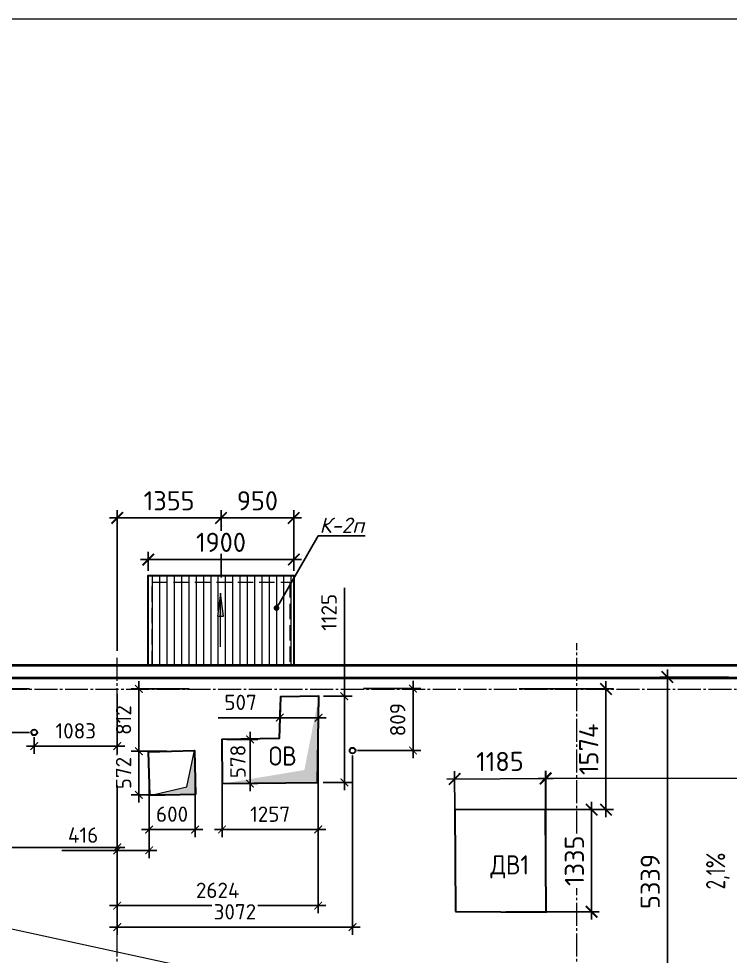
# Model space of a CAD drawing. Header units: millimetres. Extents: x -263990 to 193903, y -164417 to 240530.
# Drawn here: x -93672 to -84384, y -41519 to -29277 of the extents above; entities that cross this region are included whole.
import ezdxf
from ezdxf import colors
from ezdxf.entities.mleader import LeaderData, LeaderLine
from ezdxf.math import Vec2, Vec3

# ---------------------------------------------------------------- set-up
doc = ezdxf.new("R2010")
doc.units = ezdxf.units.MM
doc.header["$LTSCALE"] = 20
doc.linetypes.add('CENTER', pattern=[20, 15, -1.7, 1.6, -1.7])
doc.linetypes.add('DASHED', pattern=[7, 5, -2, 0])
doc.layers.get('0').update_dxf_attribs({"lineweight": 0})
doc.layers.get('Defpoints').update_dxf_attribs({"color": 4})
doc.layers.add('_4-3_ маркировка на кладочных планах АР', color=7, linetype='Continuous')
for name, color, linetype, lineweight in [('Козырьки контур', 7, 'DASHED', 18), ('Контур покрытие козырьков', 7, 'Continuous', 35), ('Линии1', 7, 'Continuous', 30), ('Оси', 7, 'CENTER', 9), ('Размеры', 7, 'Continuous', 9), ('Уклоны в точках', 7, 'Continuous', 9), ('ФЭ парапет', 7, 'Continuous', 18), ('Штриховка козырьки', 252, 'Continuous', 0)]:
    doc.layers.add(name, color=color, linetype=linetype, lineweight=lineweight)
doc.styles.add('GOST Common_2', font='gost-common.ttf', dxfattribs={"width": 0.9, "height": 250})
doc.styles.add('ISOCPEUR', font='isocpeur.ttf', dxfattribs={"width": 0.9, "height": 250})
doc.styles.add('PDF ISOCPEUR', font='isocpeur.ttf')
doc.styles.add('PDF ISOCPEUR Italic', font='isocpeui.ttf')
doc.dimstyles.new('СПДС размеры', dxfattribs={"dimscale": 100, "dimtxt": 2.5, "dimasz": 1.5, "dimexe": 1, "dimexo": 0.625, "dimgap": 1, "dimtad": 1, "dimdec": 0, "dimtxsty": 'PDF ISOCPEUR', "dimblk": 'ARCHTICK', "dimcen": 2.5, "dimdle": 1, "dimadec": 0, "dimazin": 2, "dimtfac": 0.75, "dimtdec": 0, "dimtmove": 1, "dimatfit": 3, "dimfxl": 1, "dimtfill": 1, "dimtolj": 1, "dimarcsym": 1})
doc.dimstyles.new('СПДС размеры 2мм', dxfattribs={"dimscale": 100, "dimtxt": 2, "dimasz": 1, "dimexe": 1, "dimexo": 0.625, "dimgap": 1, "dimtad": 1, "dimdec": 0, "dimtxsty": 'PDF ISOCPEUR', "dimblk": 'ARCHTICK', "dimcen": 2.5, "dimdle": 1, "dimadec": 0, "dimazin": 2, "dimtfac": 0.75, "dimtdec": 0, "dimtmove": 1, "dimatfit": 3, "dimfxl": 1, "dimtfill": 1, "dimtolj": 1, "dimarcsym": 1})

# ---------------------------------------------------------------- blocks, each defined once
blk = doc.blocks.new('*U537')
at = {"layer": 'ФЭ парапет'}
for p, q in [((30390, 0), (0, 0)), ((30390, -3), (0, -3)), ((30390, -15), (0, -15)), ((30390, -165), (0, -165)), ((30390, -177), (0, -177)), ((30390, -180), (0, -180))]:
    blk.add_line(p, q, dxfattribs=at)
blk = doc.blocks.new('_ArchTick')
at = {"color": 0, "linetype": 'ByBlock', "const_width": 0.15}
blk.add_lwpolyline([(-0.5, -0.5), (0.5, 0.5)], dxfattribs=at)
blk = doc.blocks.new('*D600')
at = {"layer": 'Defpoints', "color": 0, "transparency": 16777216}
for p in [(-85204, -37873), (-84339, -37873), (-84339, -43212)]:
    blk.add_point(p, dxfattribs=at)
at = {"layer": 'Размеры', "color": 0, "lineweight": -2, "transparency": 16777216}
for p, q in [((-85204, -43312), (-85204, -37773)), ((-84401, -37873), (-85304, -37873)), ((-84402, -43212), (-85304, -43212))]:
    blk.add_line(p, q, dxfattribs=at)
at = {"layer": 'Размеры', "color": 0, "lineweight": -2, "transparency": 16777216, "xscale": 150, "yscale": 150, "zscale": 150}
for p, rotation in [((-85204, -37873), 90), ((-85204, -43212), 270)]:
    blk.add_blockref('_ArchTick', p, dxfattribs=dict(at, rotation=rotation))
at = {"layer": 'Размеры', "color": 0, "transparency": 16777216, "insert": (-85429, -40543), "char_height": 250, "attachment_point": 5, "rotation": 90, "style": 'PDF ISOCPEUR', "bg_fill": 3, "box_fill_scale": 1.1, "bg_fill_color": 256, "bg_fill_true_color": 13158600, "bg_fill_transparency": 0}
blk.add_mtext('\\A1;5339', dxfattribs=at)
blk = doc.blocks.new('*D626')
at = {"layer": 'Defpoints', "color": 0, "transparency": 16777216}
for p in [(-86797, -39197), (-87975, -40267), (-86790, -40259)]:
    blk.add_point(p, dxfattribs=at)
at = {"layer": 'Размеры', "color": 0, "lineweight": -2, "transparency": 16777216}
for p, q in [((-87976, -40205), (-87983, -39104)), ((-86791, -40197), (-86798, -39097)), ((-88082, -39205), (-86697, -39196))]:
    blk.add_line(p, q, dxfattribs=at)
at = {"layer": 'Размеры', "color": 0, "lineweight": -2, "transparency": 16777216, "xscale": 150, "yscale": 150, "zscale": 150}
for p, rotation in [((-87982, -39204), 180.3755042801016), ((-86797, -39197), 0.3755042801015632)]:
    blk.add_blockref('_ArchTick', p, dxfattribs=dict(at, rotation=rotation))
at = {"layer": 'Размеры', "color": 0, "lineweight": 20, "transparency": 16777216, "insert": (-87391, -38976), "char_height": 250, "attachment_point": 5, "rotation": 0.3755, "style": 'PDF ISOCPEUR', "bg_fill": 3, "box_fill_scale": 1.1, "bg_fill_color": 256, "bg_fill_true_color": 13158600, "bg_fill_transparency": 0}
blk.add_mtext('\\A1;1185', dxfattribs=at)
blk = doc.blocks.new('*D627')
at = {"layer": 'Defpoints', "color": 0, "transparency": 16777216}
for p in [(-80389, -39186), (-86790, -40276), (-80387, -40266)]:
    blk.add_point(p, dxfattribs=at)
at = {"layer": 'Размеры', "color": 0, "lineweight": -2, "transparency": 16777216}
for p, q in [((-86790, -40213), (-86792, -39096)), ((-80387, -40203), (-80389, -39086)), ((-86892, -39196), (-80289, -39186))]:
    blk.add_line(p, q, dxfattribs=at)
at = {"layer": 'Размеры', "color": 0, "lineweight": -2, "transparency": 16777216, "xscale": 150, "yscale": 150, "zscale": 150}
for p, rotation in [((-86792, -39196), 180.0894794591849), ((-80389, -39186), 0.089479459184906)]:
    blk.add_blockref('_ArchTick', p, dxfattribs=dict(at, rotation=rotation))
at = {"layer": 'Размеры', "color": 0, "lineweight": 20, "transparency": 16777216, "insert": (-83069, -38965), "char_height": 250, "attachment_point": 5, "rotation": 0.0895, "style": 'PDF ISOCPEUR', "bg_fill": 3, "box_fill_scale": 1.1, "bg_fill_color": 256, "bg_fill_true_color": 13158600, "bg_fill_transparency": 0}
blk.add_mtext('\\A1;6403', dxfattribs=at)
blk = doc.blocks.new('*D628')
at = {"layer": 'Defpoints', "color": 0, "transparency": 16777216}
for p in [(-87388, -39604), (-87377, -40939), (-86194, -40939)]:
    blk.add_point(p, dxfattribs=at)
at = {"layer": 'Размеры', "color": 0, "lineweight": -2, "transparency": 16777216}
for p, q in [((-86194, -39504), (-86194, -41039)), ((-87325, -39604), (-86094, -39604)), ((-87315, -40939), (-86094, -40939))]:
    blk.add_line(p, q, dxfattribs=at)
at = {"layer": 'Размеры', "color": 0, "lineweight": -2, "transparency": 16777216, "xscale": 150, "yscale": 150, "zscale": 150}
for p, rotation in [((-86194, -39604), 90), ((-86194, -40939), 270)]:
    blk.add_blockref('_ArchTick', p, dxfattribs=dict(at, rotation=rotation))
at = {"layer": 'Размеры', "color": 0, "transparency": 16777216, "insert": (-86419, -40272), "char_height": 250, "attachment_point": 5, "rotation": 90, "style": 'PDF ISOCPEUR', "bg_fill": 3, "box_fill_scale": 1.1, "bg_fill_color": 256, "bg_fill_true_color": 13158600, "bg_fill_transparency": 0}
blk.add_mtext('\\A1;1335', dxfattribs=at)
blk = doc.blocks.new('*D629')
at = {"layer": 'Defpoints', "color": 0, "transparency": 16777216}
for p in [(-87201, -38029), (-86007, -38029), (-87388, -39604)]:
    blk.add_point(p, dxfattribs=at)
at = {"layer": 'Размеры', "color": 0, "lineweight": -2, "transparency": 16777216}
for p, q in [((-86007, -39704), (-86007, -37929)), ((-87139, -38029), (-85907, -38029)), ((-87325, -39604), (-85907, -39604))]:
    blk.add_line(p, q, dxfattribs=at)
at = {"layer": 'Размеры', "color": 0, "lineweight": -2, "transparency": 16777216, "xscale": 150, "yscale": 150, "zscale": 150}
for p, rotation in [((-86007, -38029), 90), ((-86007, -39604), 270)]:
    blk.add_blockref('_ArchTick', p, dxfattribs=dict(at, rotation=rotation))
at = {"layer": 'Размеры', "color": 0, "transparency": 16777216, "insert": (-86232, -38817), "char_height": 250, "attachment_point": 5, "rotation": 90, "style": 'PDF ISOCPEUR', "bg_fill": 3, "box_fill_scale": 1.1, "bg_fill_color": 256, "bg_fill_true_color": 13158600, "bg_fill_transparency": 0}
blk.add_mtext('\\A1;1574', dxfattribs=at)
blk = doc.blocks.new('*D630')
at = {"layer": 'Defpoints', "color": 0, "transparency": 16777216}
for p in [(-91678, -38841), (-92104, -39413), (-91663, -39413)]:
    blk.add_point(p, dxfattribs=at)
at = {"layer": 'Размеры', "color": 0, "lineweight": -2, "transparency": 16777216}
for p, q in [((-92104, -38741), (-92104, -39513)), ((-91741, -38841), (-92204, -38841)), ((-91726, -39413), (-92204, -39413))]:
    blk.add_line(p, q, dxfattribs=at)
at = {"layer": 'Размеры', "color": 0, "transparency": 16777216, "insert": (-92304, -39127), "char_height": 200, "attachment_point": 5, "rotation": 90, "style": 'PDF ISOCPEUR', "bg_fill": 3, "box_fill_scale": 1.1, "bg_fill_color": 256, "bg_fill_true_color": 13158600, "bg_fill_transparency": 0}
blk.add_mtext('\\A1;572', dxfattribs=at)
at = {"layer": 'Размеры', "color": 0, "lineweight": -2, "transparency": 16777216, "xscale": 100, "yscale": 100, "zscale": 100}
for p, rotation in [((-92104, -38841), 90), ((-92104, -39413), 270)]:
    blk.add_blockref('_ArchTick', p, dxfattribs=dict(at, rotation=rotation))
blk = doc.blocks.new('*D631')
at = {"layer": 'Defpoints', "color": 0, "transparency": 16777216}
for p in [(-91971, -39135), (-91371, -39120), (-91371, -39864)]:
    blk.add_point(p, dxfattribs=at)
at = {"layer": 'Размеры', "color": 0, "lineweight": -2, "transparency": 16777216}
for p, q in [((-91971, -39198), (-91971, -39964)), ((-91371, -39183), (-91371, -39964)), ((-92071, -39864), (-91271, -39864))]:
    blk.add_line(p, q, dxfattribs=at)
at = {"layer": 'Размеры', "color": 0, "lineweight": -2, "transparency": 16777216, "xscale": 100, "yscale": 100, "zscale": 100, "rotation": 180}
blk.add_blockref('_ArchTick', (-91971, -39864), dxfattribs=at)
at = {"layer": 'Размеры', "color": 0, "lineweight": -2, "transparency": 16777216, "xscale": 100, "yscale": 100, "zscale": 100}
blk.add_blockref('_ArchTick', (-91371, -39864), dxfattribs=at)
at = {"layer": 'Размеры', "color": 0, "transparency": 16777216, "insert": (-91671, -39664), "char_height": 200, "attachment_point": 5, "style": 'PDF ISOCPEUR', "bg_fill": 3, "box_fill_scale": 1.1, "bg_fill_color": 256, "bg_fill_true_color": 13158600, "bg_fill_transparency": 0}
blk.add_mtext('\\A1;600', dxfattribs=at)
blk = doc.blocks.new('*D632')
at = {"layer": 'Defpoints', "color": 0, "transparency": 16777216}
for p in [(-91971, -39135), (-92387, -39408), (-92387, -40137)]:
    blk.add_point(p, dxfattribs=at)
at = {"layer": 'Размеры', "color": 0, "lineweight": -2, "transparency": 16777216}
for p, q in [((-91971, -39198), (-91971, -40237)), ((-92387, -39471), (-92387, -40237)), ((-93112, -40137), (-92387, -40137)), ((-91871, -40137), (-92487, -40137))]:
    blk.add_line(p, q, dxfattribs=at)
at = {"layer": 'Размеры', "color": 0, "lineweight": -2, "transparency": 16777216, "xscale": 100, "yscale": 100, "zscale": 100, "rotation": 180}
blk.add_blockref('_ArchTick', (-92387, -40137), dxfattribs=at)
at = {"layer": 'Размеры', "color": 0, "lineweight": -2, "transparency": 16777216, "xscale": 100, "yscale": 100, "zscale": 100}
blk.add_blockref('_ArchTick', (-91971, -40137), dxfattribs=at)
at = {"layer": 'Размеры', "color": 0, "transparency": 16777216, "insert": (-92832, -39937), "char_height": 200, "attachment_point": 5, "style": 'PDF ISOCPEUR', "bg_fill": 3, "box_fill_scale": 1.1, "bg_fill_color": 256, "bg_fill_true_color": 13158600, "bg_fill_transparency": 0}
blk.add_mtext('\\A1;416', dxfattribs=at)
blk = doc.blocks.new('*D633')
at = {"layer": 'Defpoints', "color": 0, "transparency": 16777216}
for p in [(-92104, -38029), (-91384, -38029), (-91678, -38841)]:
    blk.add_point(p, dxfattribs=at)
at = {"layer": 'Размеры', "color": 0, "lineweight": -2, "transparency": 16777216}
for p, q in [((-92104, -38941), (-92104, -37929)), ((-91446, -38029), (-92204, -38029)), ((-91741, -38841), (-92204, -38841))]:
    blk.add_line(p, q, dxfattribs=at)
at = {"layer": 'Размеры', "color": 0, "lineweight": -2, "transparency": 16777216, "xscale": 100, "yscale": 100, "zscale": 100}
for p, rotation in [((-92104, -38029), 90), ((-92104, -38841), 270)]:
    blk.add_blockref('_ArchTick', p, dxfattribs=dict(at, rotation=rotation))
at = {"layer": 'Размеры', "color": 0, "transparency": 16777216, "insert": (-92304, -38435), "char_height": 200, "attachment_point": 5, "rotation": 90, "style": 'PDF ISOCPEUR', "bg_fill": 3, "box_fill_scale": 1.1, "bg_fill_color": 256, "bg_fill_true_color": 13158600, "bg_fill_transparency": 0}
blk.add_mtext('\\A1;812', dxfattribs=at)
blk = doc.blocks.new('*D634')
at = {"layer": 'Defpoints', "color": 0, "transparency": 16777216}
for p in [(-91019, -38687), (-89763, -38687), (-89763, -39864)]:
    blk.add_point(p, dxfattribs=at)
at = {"layer": 'Размеры', "color": 0, "lineweight": -2, "transparency": 16777216}
for p, q in [((-91019, -38750), (-91019, -39964)), ((-89763, -38750), (-89763, -39964)), ((-91119, -39864), (-89663, -39864))]:
    blk.add_line(p, q, dxfattribs=at)
at = {"layer": 'Размеры', "color": 0, "lineweight": -2, "transparency": 16777216, "xscale": 100, "yscale": 100, "zscale": 100, "rotation": 180}
blk.add_blockref('_ArchTick', (-91019, -39864), dxfattribs=at)
at = {"layer": 'Размеры', "color": 0, "lineweight": -2, "transparency": 16777216, "xscale": 100, "yscale": 100, "zscale": 100}
blk.add_blockref('_ArchTick', (-89763, -39864), dxfattribs=at)
at = {"layer": 'Размеры', "color": 0, "transparency": 16777216, "insert": (-90391, -39664), "char_height": 200, "attachment_point": 5, "style": 'PDF ISOCPEUR', "bg_fill": 3, "box_fill_scale": 1.1, "bg_fill_color": 256, "bg_fill_true_color": 13158600, "bg_fill_transparency": 0}
blk.add_mtext('\\A1;1257', dxfattribs=at)
blk = doc.blocks.new('*D635')
at = {"layer": 'Defpoints', "color": 0, "transparency": 16777216}
for p in [(-91017, -38687), (-91015, -39265)]:
    blk.add_point(p, dxfattribs=at)
at = {"layer": 'Размеры', "color": 0, "lineweight": -2, "transparency": 16777216}
for p, q in [((-90653, -38587), (-90653, -39365)), ((-90955, -38687), (-90553, -38687)), ((-90953, -39265), (-90553, -39265))]:
    blk.add_line(p, q, dxfattribs=at)
at = {"layer": 'Размеры', "color": 0, "transparency": 16777216, "insert": (-90811, -38976), "char_height": 200, "attachment_point": 5, "rotation": 90, "style": 'PDF ISOCPEUR', "bg_fill": 3, "box_fill_scale": 1.1, "bg_fill_color": 256, "bg_fill_true_color": 13158600, "bg_fill_transparency": 0}
blk.add_mtext('\\A1;578', dxfattribs=at)
at = {"layer": 'Defpoints', "color": 0, "transparency": 16777216}
blk.add_point((-90653, -39265), dxfattribs=at)
at = {"layer": 'Размеры', "color": 0, "lineweight": -2, "transparency": 16777216, "xscale": 100, "yscale": 100, "zscale": 100}
for p, rotation in [((-90653, -38687), 90), ((-90653, -39265), 270)]:
    blk.add_blockref('_ArchTick', p, dxfattribs=dict(at, rotation=rotation))
blk = doc.blocks.new('*D636')
at = {"layer": 'Defpoints', "color": 0, "transparency": 16777216}
for p in [(-90265, -38404), (-89758, -38404), (-89758, -38404)]:
    blk.add_point(p, dxfattribs=at)
at = {"layer": 'Размеры', "color": 0, "lineweight": -2, "transparency": 16777216}
for p, q in [((-90265, -38342), (-90265, -38304)), ((-89758, -38342), (-89758, -38304)), ((-91067, -38404), (-90265, -38404)), ((-90365, -38404), (-89658, -38404))]:
    blk.add_line(p, q, dxfattribs=at)
at = {"layer": 'Размеры', "color": 0, "lineweight": -2, "transparency": 16777216, "xscale": 100, "yscale": 100, "zscale": 100, "rotation": 180}
blk.add_blockref('_ArchTick', (-90265, -38404), dxfattribs=at)
at = {"layer": 'Размеры', "color": 0, "lineweight": -2, "transparency": 16777216, "xscale": 100, "yscale": 100, "zscale": 100}
blk.add_blockref('_ArchTick', (-89758, -38404), dxfattribs=at)
at = {"layer": 'Размеры', "color": 0, "transparency": 16777216, "insert": (-90777, -38204), "char_height": 200, "attachment_point": 5, "style": 'PDF ISOCPEUR', "bg_fill": 3, "box_fill_scale": 1.1, "bg_fill_color": 256, "bg_fill_true_color": 13158600, "bg_fill_transparency": 0}
blk.add_mtext('\\A1;507', dxfattribs=at)
blk = doc.blocks.new('*D637')
at = {"layer": 'Defpoints', "color": 0, "transparency": 16777216}
for p in [(-89763, -38687), (-92387, -39543), (-92387, -40858)]:
    blk.add_point(p, dxfattribs=at)
at = {"layer": 'Размеры', "color": 0, "lineweight": -2, "transparency": 16777216}
for p, q in [((-89763, -38750), (-89763, -40958)), ((-92387, -39605), (-92387, -40958)), ((-89663, -40858), (-92487, -40858))]:
    blk.add_line(p, q, dxfattribs=at)
at = {"layer": 'Размеры', "color": 0, "lineweight": -2, "transparency": 16777216, "xscale": 100, "yscale": 100, "zscale": 100, "rotation": 180}
blk.add_blockref('_ArchTick', (-92387, -40858), dxfattribs=at)
at = {"layer": 'Размеры', "color": 0, "lineweight": -2, "transparency": 16777216, "xscale": 100, "yscale": 100, "zscale": 100}
blk.add_blockref('_ArchTick', (-89763, -40858), dxfattribs=at)
at = {"layer": 'Размеры', "color": 0, "transparency": 16777216, "insert": (-91075, -40658), "char_height": 200, "attachment_point": 5, "style": 'PDF ISOCPEUR', "bg_fill": 3, "box_fill_scale": 1.1, "bg_fill_color": 256, "bg_fill_true_color": 13158600, "bg_fill_transparency": 0}
blk.add_mtext('\\A1;2624', dxfattribs=at)
blk = doc.blocks.new('*D638')
at = {"layer": 'Defpoints', "color": 0, "transparency": 16777216}
for p in [(-89758, -38124), (-89422, -38124), (-89763, -39250)]:
    blk.add_point(p, dxfattribs=at)
at = {"layer": 'Размеры', "color": 0, "lineweight": -2, "transparency": 16777216}
for p, q in [((-89422, -36708), (-89422, -38124)), ((-89422, -39350), (-89422, -38024)), ((-89696, -38124), (-89322, -38124)), ((-89700, -39250), (-89322, -39250))]:
    blk.add_line(p, q, dxfattribs=at)
at = {"layer": 'Размеры', "color": 0, "lineweight": -2, "transparency": 16777216, "xscale": 100, "yscale": 100, "zscale": 100}
for p, rotation in [((-89422, -38124), 90), ((-89422, -39250), 270)]:
    blk.add_blockref('_ArchTick', p, dxfattribs=dict(at, rotation=rotation))
at = {"layer": 'Размеры', "color": 0, "transparency": 16777216, "insert": (-89622, -37028), "char_height": 200, "attachment_point": 5, "rotation": 90, "style": 'PDF ISOCPEUR', "bg_fill": 3, "box_fill_scale": 1.1, "bg_fill_color": 256, "bg_fill_true_color": 13158600, "bg_fill_transparency": 0}
blk.add_mtext('\\A1;1125', dxfattribs=at)
blk = doc.blocks.new('*D639')
at = {"layer": 'Defpoints', "color": 0, "transparency": 16777216}
for p in [(-89315, -38833), (-92387, -40564), (-89315, -41139)]:
    blk.add_point(p, dxfattribs=at)
at = {"layer": 'Размеры', "color": 0, "lineweight": -2, "transparency": 16777216}
for p, q in [((-89315, -38896), (-89315, -41239)), ((-92387, -40627), (-92387, -41239)), ((-92487, -41139), (-89215, -41139))]:
    blk.add_line(p, q, dxfattribs=at)
at = {"layer": 'Размеры', "color": 0, "lineweight": -2, "transparency": 16777216, "xscale": 100, "yscale": 100, "zscale": 100, "rotation": 180}
blk.add_blockref('_ArchTick', (-92387, -41139), dxfattribs=at)
at = {"layer": 'Размеры', "color": 0, "lineweight": -2, "transparency": 16777216, "xscale": 100, "yscale": 100, "zscale": 100}
blk.add_blockref('_ArchTick', (-89315, -41139), dxfattribs=at)
at = {"layer": 'Размеры', "color": 0, "transparency": 16777216, "insert": (-90851, -40939), "char_height": 200, "attachment_point": 5, "style": 'PDF ISOCPEUR', "bg_fill": 3, "box_fill_scale": 1.1, "bg_fill_color": 256, "bg_fill_true_color": 13158600, "bg_fill_transparency": 0}
blk.add_mtext('\\A1;3072', dxfattribs=at)
blk = doc.blocks.new('*D640')
at = {"layer": 'Defpoints', "color": 0, "transparency": 16777216}
for p in [(-89233, -38024), (-89315, -38833), (-88525, -38833)]:
    blk.add_point(p, dxfattribs=at)
at = {"layer": 'Размеры', "color": 0, "lineweight": -2, "transparency": 16777216}
for p, q in [((-88525, -37924), (-88525, -38933)), ((-89170, -38024), (-88425, -38024)), ((-89252, -38833), (-88425, -38833))]:
    blk.add_line(p, q, dxfattribs=at)
at = {"layer": 'Размеры', "color": 0, "lineweight": -2, "transparency": 16777216, "xscale": 100, "yscale": 100, "zscale": 100}
for p, rotation in [((-88525, -38024), 90), ((-88525, -38833), 270)]:
    blk.add_blockref('_ArchTick', p, dxfattribs=dict(at, rotation=rotation))
at = {"layer": 'Размеры', "color": 0, "transparency": 16777216, "insert": (-88725, -38429), "char_height": 200, "attachment_point": 5, "rotation": 90, "style": 'PDF ISOCPEUR', "bg_fill": 3, "box_fill_scale": 1.1, "bg_fill_color": 256, "bg_fill_true_color": 13158600, "bg_fill_transparency": 0}
blk.add_mtext('\\A1;809', dxfattribs=at)
blk = doc.blocks.new('*D641')
at = {"layer": 'Defpoints', "color": 0, "transparency": 16777216}
for p in [(-92387, -38029), (-93470, -38596), (-93470, -38776)]:
    blk.add_point(p, dxfattribs=at)
at = {"layer": 'Размеры', "color": 0, "lineweight": -2, "transparency": 16777216}
for p, q in [((-92387, -38092), (-92387, -38876)), ((-93470, -38659), (-93470, -38876)), ((-92287, -38776), (-93570, -38776))]:
    blk.add_line(p, q, dxfattribs=at)
at = {"layer": 'Размеры', "color": 0, "lineweight": -2, "transparency": 16777216, "xscale": 100, "yscale": 100, "zscale": 100, "rotation": 180}
blk.add_blockref('_ArchTick', (-93470, -38776), dxfattribs=at)
at = {"layer": 'Размеры', "color": 0, "lineweight": -2, "transparency": 16777216, "xscale": 100, "yscale": 100, "zscale": 100}
blk.add_blockref('_ArchTick', (-92387, -38776), dxfattribs=at)
at = {"layer": 'Размеры', "color": 0, "transparency": 16777216, "insert": (-92928, -38576), "char_height": 200, "attachment_point": 5, "style": 'PDF ISOCPEUR', "bg_fill": 3, "box_fill_scale": 1.1, "bg_fill_color": 256, "bg_fill_true_color": 13158600, "bg_fill_transparency": 0}
blk.add_mtext('\\A1;1083', dxfattribs=at)
blk = doc.blocks.new('*D642')
at = {"layer": 'Defpoints', "color": 0, "transparency": 16777216}
for p in [(-93470, -38029), (-94158, -38596), (-93470, -38596)]:
    blk.add_point(p, dxfattribs=at)
at = {"layer": 'Размеры', "color": 0, "lineweight": -2, "transparency": 16777216}
for p, q in [((-94158, -37929), (-94158, -38696)), ((-93532, -38029), (-94258, -38029)), ((-93532, -38596), (-94258, -38596))]:
    blk.add_line(p, q, dxfattribs=at)
at = {"layer": 'Размеры', "color": 0, "transparency": 16777216, "insert": (-94358, -38313), "char_height": 200, "attachment_point": 5, "rotation": 90, "style": 'PDF ISOCPEUR', "bg_fill": 3, "box_fill_scale": 1.1, "bg_fill_color": 256, "bg_fill_true_color": 13158600, "bg_fill_transparency": 0}
blk.add_mtext('\\A1;567', dxfattribs=at)
at = {"layer": 'Размеры', "color": 0, "lineweight": -2, "transparency": 16777216, "xscale": 100, "yscale": 100, "zscale": 100}
for p, rotation in [((-94158, -38029), 90), ((-94158, -38596), 270)]:
    blk.add_blockref('_ArchTick', p, dxfattribs=dict(at, rotation=rotation))
blk = doc.blocks.new('*D645')
at = {"layer": 'Defpoints', "color": 0, "transparency": 16777216}
for p in [(-96154, -39146), (-92387, -39228), (-92387, -40099)]:
    blk.add_point(p, dxfattribs=at)
at = {"layer": 'Размеры', "color": 0, "lineweight": -2, "transparency": 16777216}
for p, q in [((-96154, -39209), (-96154, -40199)), ((-92387, -39290), (-92387, -40199)), ((-96254, -40099), (-92287, -40099))]:
    blk.add_line(p, q, dxfattribs=at)
at = {"layer": 'Размеры', "color": 0, "lineweight": -2, "transparency": 16777216, "xscale": 100, "yscale": 100, "zscale": 100, "rotation": 180}
blk.add_blockref('_ArchTick', (-96154, -40099), dxfattribs=at)
at = {"layer": 'Размеры', "color": 0, "lineweight": -2, "transparency": 16777216, "xscale": 100, "yscale": 100, "zscale": 100}
blk.add_blockref('_ArchTick', (-92387, -40099), dxfattribs=at)
at = {"layer": 'Размеры', "color": 0, "transparency": 16777216, "insert": (-94270, -39899), "char_height": 200, "attachment_point": 5, "style": 'PDF ISOCPEUR', "bg_fill": 3, "box_fill_scale": 1.1, "bg_fill_color": 256, "bg_fill_true_color": 13158600, "bg_fill_transparency": 0}
blk.add_mtext('\\A1;3767', dxfattribs=at)
blk = doc.blocks.new('*D655')
at = {"layer": 'Defpoints', "color": 0, "transparency": 16777216}
for p in [(-91032, -35796), (-91032, -36636), (-92387, -37595)]:
    blk.add_point(p, dxfattribs=at)
at = {"layer": 'Размеры', "color": 0, "lineweight": -2, "transparency": 16777216}
for p, q in [((-92387, -37533), (-92387, -35696)), ((-91032, -36574), (-91032, -35696)), ((-92487, -35796), (-90932, -35796))]:
    blk.add_line(p, q, dxfattribs=at)
at = {"layer": 'Размеры', "color": 0, "lineweight": -2, "transparency": 16777216, "xscale": 150, "yscale": 150, "zscale": 150, "rotation": 180}
blk.add_blockref('_ArchTick', (-92387, -35796), dxfattribs=at)
at = {"layer": 'Размеры', "color": 0, "lineweight": -2, "transparency": 16777216, "xscale": 150, "yscale": 150, "zscale": 150}
blk.add_blockref('_ArchTick', (-91032, -35796), dxfattribs=at)
at = {"layer": 'Размеры', "color": 0, "transparency": 16777216, "insert": (-91709, -35571), "char_height": 250, "attachment_point": 5, "style": 'PDF ISOCPEUR', "bg_fill": 3, "box_fill_scale": 1.1, "bg_fill_color": 256, "bg_fill_true_color": 13158600, "bg_fill_transparency": 0}
blk.add_mtext('\\A1;1355', dxfattribs=at)
blk = doc.blocks.new('_Dot')
at = {"color": 0, "linetype": 'ByBlock', "lineweight": -2}
blk.add_line((-0.5, 0), (-1, 0), dxfattribs=at)
at = {"color": 0, "linetype": 'ByBlock', "const_width": 0.5}
blk.add_lwpolyline([(-0.25, 0, 1), (0.25, 0, 1)], format="xyb", close=True, dxfattribs=at)
blk = doc.blocks.new('*D656')
at = {"layer": 'Defpoints', "color": 0, "transparency": 16777216}
for p in [(-90082, -36339), (-91982, -36549), (-90082, -36549)]:
    blk.add_point(p, dxfattribs=at)
at = {"layer": 'Размеры', "color": 0, "lineweight": -2, "transparency": 16777216}
for p, q in [((-92082, -36339), (-89982, -36339)), ((-91982, -36487), (-91982, -36239)), ((-90082, -36487), (-90082, -36239))]:
    blk.add_line(p, q, dxfattribs=at)
at = {"layer": 'Размеры', "color": 0, "lineweight": -2, "transparency": 16777216, "xscale": 150, "yscale": 150, "zscale": 150, "rotation": 180}
blk.add_blockref('_ArchTick', (-91982, -36339), dxfattribs=at)
at = {"layer": 'Размеры', "color": 0, "lineweight": -2, "transparency": 16777216, "xscale": 150, "yscale": 150, "zscale": 150}
blk.add_blockref('_ArchTick', (-90082, -36339), dxfattribs=at)
at = {"layer": 'Размеры', "color": 0, "transparency": 16777216, "insert": (-91032, -36114), "char_height": 250, "attachment_point": 5, "style": 'PDF ISOCPEUR', "bg_fill": 3, "box_fill_scale": 1.1, "bg_fill_color": 256, "bg_fill_true_color": 13158600, "bg_fill_transparency": 0}
blk.add_mtext('\\A1;1900', dxfattribs=at)
blk = doc.blocks.new('*D669')
at = {"layer": 'Defpoints', "color": 0, "transparency": 16777216}
for p in [(-91032, -35796), (-90082, -35796), (-90082, -36339)]:
    blk.add_point(p, dxfattribs=at)
at = {"layer": 'Размеры', "color": 0, "lineweight": -2, "transparency": 16777216}
for p, q in [((-91032, -35734), (-91032, -35696)), ((-90082, -36276), (-90082, -35696)), ((-91132, -35796), (-89982, -35796))]:
    blk.add_line(p, q, dxfattribs=at)
at = {"layer": 'Размеры', "color": 0, "lineweight": -2, "transparency": 16777216, "xscale": 150, "yscale": 150, "zscale": 150, "rotation": 180}
blk.add_blockref('_ArchTick', (-91032, -35796), dxfattribs=at)
at = {"layer": 'Размеры', "color": 0, "lineweight": -2, "transparency": 16777216, "xscale": 150, "yscale": 150, "zscale": 150}
blk.add_blockref('_ArchTick', (-90082, -35796), dxfattribs=at)
at = {"layer": 'Размеры', "color": 0, "transparency": 16777216, "insert": (-90557, -35571), "char_height": 250, "attachment_point": 5, "style": 'PDF ISOCPEUR', "bg_fill": 3, "box_fill_scale": 1.1, "bg_fill_color": 256, "bg_fill_true_color": 13158600, "bg_fill_transparency": 0}
blk.add_mtext('\\A1;950', dxfattribs=at)

msp = doc.modelspace()

# ---------------------------------------------------------------- hatches: boundary and pattern name
at = {"lineweight": 9}
h = msp.add_hatch(color=7, dxfattribs=at)
h.dxf.hatch_style = 1
h.paths.add_polyline_path([(-89753.76082, -38124.29516), (-89944.08261, -39088.06123), (-91015.06314, -39265.1863), (-89771.40142, -39249.75096)])
h = msp.add_hatch(color=7, dxfattribs=at)
h.dxf.hatch_style = 1
h.paths.add_polyline_path([(-91363.48275, -39405.36113), (-91377.77151, -38833.09265), (-91378.35316, -38833.108), (-91478.80657, -39304.73102), (-91962.87288, -39421.62124)])

# ---------------------------------------------------------------- linework, layer by layer
at = {"color": 7, "lineweight": 9}
msp.add_lwpolyline([(-91962.87288, -39421.62124), (-91478.80657, -39304.73102), (-91378.35316, -38833.108)], dxfattribs=at)
at = {"layer": 'Линии1', "color": 7}
for points in [[(-89771.40142, -39249.75096), (-89753.76082, -38124.29516), (-90257.48012, -38130.54692), (-90272.36655, -38677.76273), (-91019.18809, -38687.03169), (-91015.06314, -39265.1863), (-89771.40142, -39249.75096)], [(-91363.48275, -39405.36113), (-91962.87288, -39421.62124), (-91978.40834, -38848.94383), (-91377.77151, -38833.09265), (-91363.48275, -39405.36113)], [(-87968.9488, -40933.41558), (-86785.73129, -40945.01947), (-86794.5021, -39606.75748), (-87981.37142, -39600.82915), (-87968.9488, -40933.41558)]]:
    msp.add_lwpolyline(points, dxfattribs=at)
at = {"layer": 'Оси', "color": 7, "lineweight": 5}
for p, q in [((-86386.88926, -54320.53519), (-86386.88926, -37431.96943)), ((-92386.88926, -54320.53519), (-92386.88926, -37595.41866)), ((-129068.41441, -38029.36437), (-79912.2678, -38029.36437))]:
    msp.add_line(p, q, dxfattribs=at)

# ---------------------------------------------------------------- block references
at = {"layer": 'ФЭ парапет', "xscale": -1, "rotation": 180}
msp.add_blockref('*U537', (-110581.88926, -37894.43517), dxfattribs=at)

# ---------------------------------------------------------------- texts
at = {"color": 7, "char_height": 250, "width": 1266.66625, "attachment_point": 1, "rotation": 359.999999995, "style": 'ISOCPEUR'}
for s, insert in [('ОВ', (-90409.77447, -38779.49555)), ('ДВ1', (-87514.39093, -40201.02446))]:
    msp.add_mtext(s, dxfattribs=dict(at, insert=insert))

# ---------------------------------------------------------------- next in the draw order: dimensions: what is measured, and where the dimension line sits
at = {"layer": 'Размеры'}
for base, p1, p2, dimstyle, picture, middle in [((-91031.88926, -35796.21827), (-92386.88926, -37595.41866), (-91031.88926, -36636.36437), 'СПДС размеры', '*D655', (-91709.38926, -35571.21827)), ((-89762.58112, -39864.38395), (-91019.18809, -38687.03169), (-89762.58112, -38687.02306), 'СПДС размеры 2мм', '*D634', (-90390.8846, -39664.38395))]:
    dim = msp.add_linear_dim(base=base, p1=p1, p2=p2, dimstyle=dimstyle, dxfattribs=at)
    dim.commit()
    dim.dimension.update_dxf_attribs({"geometry": picture, "text_midpoint": middle})
dim = msp.add_linear_dim(base=(-85204.35381, -37873.46627), p1=(-84339.46874, -43212.29358), p2=(-84338.86671, -37873.46627), angle=90, dimstyle='СПДС размеры', dxfattribs=at)
dim.commit()
dim.dimension.update_dxf_attribs({"geometry": '*D600', "text_midpoint": (-85429.35381, -40542.87993)})
dim = msp.add_linear_dim(base=(-89758.14739, -38404.15483), p1=(-90264.92333, -38404.15483), p2=(-89758.14739, -38404.15483), dimstyle='СПДС размеры 2мм', dxfattribs=at)
dim.commit()
dim.dimension.update_dxf_attribs({"geometry": '*D636', "text_midpoint": (-90776.8258, -38396.62692), "dimtype": 160})
dim = msp.add_linear_dim(base=(-92103.96637, -39413.49118), p1=(-91678.08992, -38841.01824), p2=(-91663.17782, -39413.49118), angle=90, dimstyle='СПДС размеры 2мм', dxfattribs=at)
dim.commit()
dim.dimension.update_dxf_attribs({"geometry": '*D630', "text_midpoint": (-92103.96637, -39127.25471), "dimtype": 160})
at = {"layer": 'Размеры', "color": 7, "lineweight": 20}
dim = msp.add_aligned_dim(p1=(-87975.16011, -40267.12236), p2=(-86790.22504, -40259.35644), distance=1062.66003, dimstyle='СПДС размеры', dxfattribs=at)
dim.commit()
dim.dimension.update_dxf_attribs({"geometry": '*D626', "text_midpoint": (-87391.13156, -38975.60702)})

# ---------------------------------------------------------------- next in the draw order: hatches: boundary and pattern name
at = {"layer": 'Уклоны в точках', "lineweight": 20}
msp.add_hatch(color=7, dxfattribs=at).paths.add_polyline_path([(-91036.84219, -36779.6219), (-91076.33794, -37079.6219), (-90997.34644, -37079.6219)], flags=0)
at = {"layer": 'Штриховка козырьки'}
h = msp.add_hatch(dxfattribs=at)
h.set_pattern_fill('ANSI31', color=256, scale=30, angle=45)
h.set_pattern_definition([(90, (-106592.97, -50844.34), (-95.25, 0), [])])
h.paths.add_polyline_path([(-90081.88926, -36556.86437), (-91981.88926, -36549.36437), (-91981.88926, -37714.36437), (-90081.88926, -37721.86437)])
h.paths.add_polyline_path([(-91076.33794, -37079.6219), (-91036.84219, -36779.6219), (-90997.34644, -37079.6219)], flags=16)
edge = h.paths.add_edge_path(flags=16)
edge.add_arc((-90631.24573, -37083.8219), 18.75, 0, 360)

# ---------------------------------------------------------------- next in the draw order: linework, layer by layer
at = {"color": 7, "lineweight": 9, "elevation": 43.01308}
msp.add_lwpolyline([(-96409.2575, -40585.46927), (-84428.58429, -43192.9768)], dxfattribs=at)
at = {"layer": 'Козырьки контур', "ltscale": 2}
msp.add_lwpolyline([(-91931.88926, -37729.36437), (-91931.88926, -36636.36437), (-90131.88926, -36636.36437), (-90131.88926, -37729.36437)], dxfattribs=at)
at = {"layer": 'Контур покрытие козырьков'}
msp.add_lwpolyline([(-91981.88926, -37729.36437), (-91981.88926, -36549.36437), (-90081.88926, -36549.36437), (-90081.88926, -37729.36437)], dxfattribs=at)
at = {"layer": 'Уклоны в точках', "color": 7, "lineweight": 20}
for p, q in [((-91036.84219, -36779.6219), (-91076.33794, -37079.6219)), ((-90997.34644, -37079.6219), (-91036.84219, -36779.6219)), ((-91076.33794, -37079.6219), (-90997.34644, -37079.6219))]:
    msp.add_line(p, q, dxfattribs=at)
at = {"layer": 'Уклоны в точках', "color": 7}
msp.add_line((-91036.84219, -37479.6219), (-91036.84219, -36779.6219), dxfattribs=at)

# ---------------------------------------------------------------- next in the draw order: texts
at = {"layer": 'Размеры', "color": 7, "lineweight": 20, "insert": (-84700.1122, -40646.5184), "char_height": 250, "width": 7627.6246254, "attachment_point": 1, "rotation": 89.999999995, "line_spacing_factor": 1.022761, "style": 'GOST Common_2'}
msp.add_mtext('2,1%', dxfattribs=at)

# ---------------------------------------------------------------- next in the draw order: dimensions: what is measured, and where the dimension line sits
at = {"layer": 'Размеры'}
dim = msp.add_linear_dim(base=(-92103.96637, -38029.36437), p1=(-91678.08992, -38841.01824), p2=(-91383.96103, -38029.36437), angle=90, dimstyle='СПДС размеры 2мм', dxfattribs=at)
dim.commit()
dim.dimension.update_dxf_attribs({"geometry": '*D633', "text_midpoint": (-92303.96637, -38435.19131)})
dim = msp.add_linear_dim(base=(-90652.79189, -39265.1863), p1=(-91017.12561, -38687.00609), p2=(-91015.06314, -39265.1863), angle=90, dimstyle='СПДС размеры 2мм', dxfattribs=at)
dim.commit()
dim.dimension.update_dxf_attribs({"geometry": '*D635', "text_midpoint": (-90610.71154, -38976.09619), "dimtype": 160})
dim = msp.add_linear_dim(base=(-91370.60032, -39864.38395), p1=(-91970.64061, -39135.28253), p2=(-91370.60032, -39120.30034), dimstyle='СПДС размеры 2мм', dxfattribs=at)
dim.commit()
dim.dimension.update_dxf_attribs({"geometry": '*D631', "text_midpoint": (-91670.62047, -39664.38395)})

# ---------------------------------------------------------------- next in the draw order: dimensions: what is measured, and where the dimension line sits
at = {"layer": 'Размеры', "color": 7, "lineweight": 20}
dim = msp.add_linear_dim(base=(-80388.57564, -39186.06517), p1=(-86790.11669, -40275.88847), p2=(-80386.88926, -40265.88847), angle=0.089479459, dimstyle='СПДС размеры', dxfattribs=at)
dim.commit()
dim.dimension.update_dxf_attribs({"geometry": '*D627', "text_midpoint": (-83068.35478, -39190.25021), "dimtype": 161})
at = {"layer": 'Размеры'}
dim = msp.add_linear_dim(base=(-92386.88926, -40137.3514), p1=(-91970.64061, -39135.28253), p2=(-92386.88926, -39408.24998), dimstyle='СПДС размеры 2мм', dxfattribs=at)
dim.commit()
dim.dimension.update_dxf_attribs({"geometry": '*D632', "text_midpoint": (-92832.36695, -40137.3514), "dimtype": 160})

# ---------------------------------------------------------------- next in the draw order: dimensions: what is measured, and where the dimension line sits
dim = msp.add_linear_dim(base=(-92386.88926, -40857.6235), p1=(-89762.58112, -38687.02306), p2=(-92386.88926, -39542.88103), dimstyle='СПДС размеры 2мм', dxfattribs=at)
dim.commit()
dim.dimension.update_dxf_attribs({"geometry": '*D637', "text_midpoint": (-91074.73519, -40657.6235)})
dim = msp.add_linear_dim(base=(-86193.8403, -40939.21752), p1=(-87387.93676, -39603.79331), p2=(-87377.34005, -40939.21752), angle=90, dimstyle='СПДС размеры', dxfattribs=at)
dim.commit()
dim.dimension.update_dxf_attribs({"geometry": '*D628', "text_midpoint": (-86418.8403, -40271.50542)})

# ---------------------------------------------------------------- next in the draw order: dimensions: what is measured, and where the dimension line sits
dim = msp.add_linear_dim(base=(-89421.75311, -38124.3496), p1=(-89762.58112, -39249.64149), p2=(-89758.14739, -38124.3496), angle=90, dimstyle='СПДС размеры 2мм', dxfattribs=at)
dim.commit()
dim.dimension.update_dxf_attribs({"geometry": '*D638', "text_midpoint": (-89362.24687, -37027.89075), "dimtype": 160})
dim = msp.add_linear_dim(base=(-86006.95916, -38029.36437), p1=(-87387.93676, -39603.79331), p2=(-87201.05562, -38029.36437), angle=90, dimstyle='СПДС размеры', dxfattribs=at)
dim.commit()
dim.dimension.update_dxf_attribs({"geometry": '*D629', "text_midpoint": (-86231.95916, -38816.57884)})

# ---------------------------------------------------------------- next in the draw order: dimensions: what is measured, and where the dimension line sits
dim = msp.add_linear_dim(base=(-89314.88926, -41138.58714), p1=(-92386.88926, -40564.38395), p2=(-89314.88926, -38833.3496), dimstyle='СПДС размеры 2мм', dxfattribs=at)
dim.commit()
dim.dimension.update_dxf_attribs({"geometry": '*D639', "text_midpoint": (-90850.88926, -40938.58714)})

# ---------------------------------------------------------------- next in the draw order: leaders
at = {"layer": '_4-3_ маркировка на кладочных планах АР'}
ml = msp.add_multileader_mtext('Standard', dxfattribs=at)
ml.set_content('К-2п', color=256, style='PDF ISOCPEUR Italic')
ml.set_leader_properties()
ml.set_arrow_properties(name='DOT')
ml.build(insert=Vec2(0, 0))
ml.multileader.update_dxf_attribs({"text_left_attachment_type": 6, "text_right_attachment_type": 6, "dogleg_length": 0.36, "arrow_head_size": 75})
ctx = ml.context
ctx.base_point, ctx.char_height, ctx.arrow_head_size, ctx.landing_gap_size, ctx.plane_origin = Vec3(-89761.18106, -36031.3), 200, 75, 15, Vec3(-91052.46852, -34165.68561)
ctx.left_attachment, ctx.right_attachment = 6, 6
notes = []
notes.append((ctx, [(0, (1, 1, 0), (-89761.54106, -36031.3), (1, 0), 0.36, [(0, [(-90307.75837, -36972.09111)], 0, [])])]))
ctx.mtext.insert, ctx.mtext.flow_direction = Vec3(-89746.18106, -35791.3), 5
for ctx, leaders in notes:
    for number, flags, end, landing, length, lines in leaders:
        leader = LeaderData()
        leader.index, (leader.has_last_leader_line, leader.has_dogleg_vector, leader.attachment_direction) = number, flags
        leader.last_leader_point, leader.dogleg_vector, leader.dogleg_length = Vec3(end), Vec3(landing), length
        for number, points, colour, breaks in lines:
            line = LeaderLine()
            line.index, line.vertices, line.color, line.breaks = number, Vec3.list(points), colors.encode_raw_color(colour), breaks
            leader.lines.append(line)
        ctx.leaders.append(leader)

# ---------------------------------------------------------------- next in the draw order: dimensions: what is measured, and where the dimension line sits
at = {"layer": 'Размеры'}
for base, p1, p2, dimstyle, picture, middle in [((-90081.88926, -35796.21827), (-91031.88926, -35796.21827), (-90081.88926, -36338.98051), 'СПДС размеры', '*D669', (-90556.88926, -35571.21827)), ((-93469.88926, -38776.07898), (-92386.88926, -38029.36437), (-93469.88926, -38596.36437), 'СПДС размеры 2мм', '*D641', (-92928.38926, -38576.07898)), ((-92386.88926, -40099.15607), (-96153.78165, -39146.29911), (-92386.88926, -39227.81974), 'СПДС размеры 2мм', '*D645', (-94270.33546, -39899.15607))]:
    dim = msp.add_linear_dim(base=base, p1=p1, p2=p2, dimstyle=dimstyle, dxfattribs=at)
    dim.commit()
    dim.dimension.update_dxf_attribs({"geometry": picture, "text_midpoint": middle})
dim = msp.add_linear_dim(base=(-88525.40992, -38833.3496), p1=(-89232.55665, -38024.3496), p2=(-89314.88926, -38833.3496), angle=90, dimstyle='СПДС размеры 2мм', dxfattribs=at)
dim.commit()
dim.dimension.update_dxf_attribs({"geometry": '*D640', "text_midpoint": (-88725.40992, -38428.8496)})

# ---------------------------------------------------------------- next in the draw order: linework, layer by layer
at = {"layer": 'Линии1', "color": 7, "lineweight": 30}
msp.add_circle((-89314.64505, -38833.3496), 37.49129, dxfattribs=at)

# ---------------------------------------------------------------- next in the draw order: dimensions: what is measured, and where the dimension line sits
at = {"layer": 'Размеры'}
dim = msp.add_linear_dim(base=(-90081.88926, -36338.98051), p1=(-91981.88926, -36549.36437), p2=(-90081.88926, -36549.36437), dimstyle='СПДС размеры', dxfattribs=at)
dim.commit()
dim.dimension.update_dxf_attribs({"geometry": '*D656', "text_midpoint": (-91031.88926, -36113.98051)})
dim = msp.add_linear_dim(base=(-94158.43313, -38596.36437), p1=(-93469.88926, -38029.36437), p2=(-93469.88926, -38596.36437), angle=90, dimstyle='СПДС размеры 2мм', dxfattribs=at)
dim.commit()
dim.dimension.update_dxf_attribs({"geometry": '*D642', "text_midpoint": (-94158.43313, -38312.86437), "dimtype": 160})

# ---------------------------------------------------------------- next in the draw order: linework, layer by layer
at = {"color": 3}
msp.add_lwpolyline([(-146328.20826, -29276.96917), (-48315.73589, -29276.96917), (-48315.73589, -94552.18476), (-146328.20826, -94552.18476)], close=True, dxfattribs=at)
at = {"layer": 'Линии1', "color": 7, "lineweight": 30}
msp.add_circle((-93469.64505, -38596.36437), 37.49129, dxfattribs=at)

doc.saveas('drawing.dxf')
